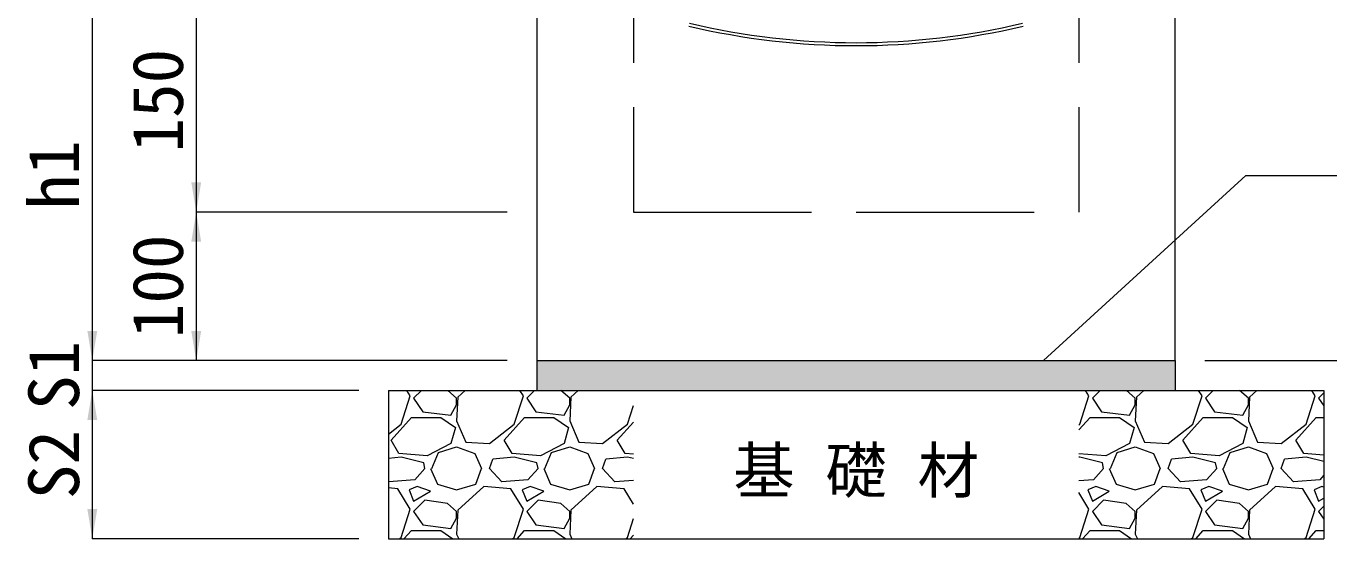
# Model space of a CAD drawing. Units: millimetres at full size, sheet at 1:20. Extents: x 62447 to 85128, y -7246 to 532.
# Drawn here: x 74002 to 74880, y -3680 to -3335 of the extents above; entities that cross this region are included whole.
import ezdxf
from ezdxf.enums import TextEntityAlignment as Align

# ---------------------------------------------------------------- set-up
doc = ezdxf.new("R2010")
doc.units = ezdxf.units.MM
doc.header["$LTSCALE"] = 20
doc.linetypes.add('DASHED', pattern=[7.5, 6, -1.5])
for name, color, linetype, lineweight in [('ハッチング', 7, 'Continuous', 5), ('基礎', 3, 'Continuous', 13), ('寸法線', 7, 'Continuous', 9), ('引出線', 4, 'Continuous', 9), ('集水桝', 1, 'Continuous', 5)]:
    doc.layers.add(name, color=color, linetype=linetype, lineweight=lineweight)
doc.layers.add('文字', color=7, linetype='Continuous')
doc.styles.add('ＭＳ ゴシック', font='')
doc.styles.get('ＭＳ ゴシック').set_extended_font_data('MS Gothic')

# ---------------------------------------------------------------- blocks, each defined once
blk = doc.blocks.new('filled_arrow')
at = {"color": 0, "linetype": 'Continuous', "lineweight": -2}
blk.add_solid([(7.5, 1.25), (0, 0), (7.5, -1.25)], dxfattribs=at)

msp = doc.modelspace()

# ---------------------------------------------------------------- hatches: boundary and pattern name
at = {"layer": 'ハッチング'}
msp.add_hatch(color=256, dxfattribs=at).paths.add_polyline_path([(74346.33, -3559.75), (74346.33, -3579.75), (74776.33, -3579.75), (74776.33, -3559.75)])

# ---------------------------------------------------------------- linework, layer by layer
for p, q in [((74260.97, -3583.5), (74258.68, -3579.75)), ((74268.52, -3579.75), (74263.26, -3585.02)), ((74292.21, -3585.02), (74286.19, -3579.75)), ((74297.91, -3579.75), (74292.97, -3584.26)), ((74337.17, -3583.5), (74334.88, -3579.75)), ((74344.72, -3579.75), (74339.46, -3585.02)), ((74368.41, -3585.02), (74362.39, -3579.75)), ((74374.11, -3579.75), (74369.17, -3584.26)), ((74411.33, -3580.17), (74411.08, -3579.75)), ((74718.17, -3583.5), (74715.88, -3579.75)), ((74725.72, -3579.75), (74720.46, -3585.02)), ((74749.41, -3585.02), (74743.39, -3579.75)), ((74755.11, -3579.75), (74750.17, -3584.26)), ((74794.37, -3583.5), (74792.08, -3579.75)), ((74801.92, -3579.75), (74796.66, -3585.02)), ((74825.61, -3585.02), (74819.59, -3579.75)), ((74831.31, -3579.75), (74826.37, -3584.26)), ((74870.57, -3583.5), (74868.28, -3579.75)), ((74254.87, -3602.55), (74260.97, -3583.5)), ((74263.26, -3585.02), (74269.35, -3594.17)), ((74288.4, -3596.45), (74292.21, -3589.59)), ((74292.97, -3584.26), (74292.21, -3600.26)), ((74292.21, -3589.59), (74292.21, -3585.02)), ((74331.07, -3602.55), (74337.17, -3583.5)), ((74339.46, -3585.02), (74345.55, -3594.17)), ((74364.6, -3596.45), (74368.41, -3589.59)), ((74369.17, -3584.26), (74368.41, -3600.26)), ((74368.41, -3589.59), (74368.41, -3585.02)), ((74712.07, -3602.55), (74718.17, -3583.5)), ((74720.46, -3585.02), (74726.55, -3594.17)), ((74745.6, -3596.45), (74749.41, -3589.59)), ((74750.17, -3584.26), (74749.41, -3600.26)), ((74749.41, -3589.59), (74749.41, -3585.02)), ((74788.27, -3602.55), (74794.37, -3583.5)), ((74796.66, -3585.02), (74802.75, -3594.17)), ((74821.8, -3596.45), (74825.61, -3589.59)), ((74826.37, -3584.26), (74825.61, -3600.26)), ((74825.61, -3589.59), (74825.61, -3585.02)), ((74864.47, -3602.55), (74870.57, -3583.5)), ((74876.33, -3581.54), (74872.86, -3585.02)), ((74872.86, -3585.02), (74876.33, -3590.24)), ((74248.02, -3613.22), (74261.73, -3597.98)), ((74261.73, -3597.98), (74281.54, -3597.98)), ((74269.35, -3594.17), (74288.4, -3596.45)), ((74281.54, -3597.98), (74291.45, -3604.83)), ((74324.22, -3613.22), (74337.93, -3597.98)), ((74337.93, -3597.98), (74357.74, -3597.98)), ((74345.55, -3594.17), (74364.6, -3596.45)), ((74357.74, -3597.98), (74367.65, -3604.83)), ((74407.27, -3602.55), (74411.33, -3589.86)), ((74711.33, -3606.42), (74718.93, -3597.98)), ((74718.93, -3597.98), (74738.74, -3597.98)), ((74726.55, -3594.17), (74745.6, -3596.45)), ((74738.74, -3597.98), (74748.65, -3604.83)), ((74781.42, -3613.22), (74795.13, -3597.98)), ((74795.13, -3597.98), (74814.94, -3597.98)), ((74802.75, -3594.17), (74821.8, -3596.45)), ((74814.94, -3597.98), (74824.85, -3604.83)), ((74857.62, -3613.22), (74871.33, -3597.98)), ((74871.33, -3597.98), (74876.33, -3597.98)), ((74246.33, -3609.15), (74254.87, -3602.55)), ((74291.45, -3604.83), (74288.4, -3615.5)), ((74292.21, -3600.26), (74298.31, -3614.74)), ((74314.31, -3615.5), (74331.07, -3602.55)), ((74367.65, -3604.83), (74364.6, -3615.5)), ((74368.41, -3600.26), (74374.51, -3614.74)), ((74390.51, -3615.5), (74407.27, -3602.55)), ((74400.42, -3613.22), (74411.33, -3601.08)), ((74711.33, -3603.12), (74712.07, -3602.55)), ((74748.65, -3604.83), (74745.6, -3615.5)), ((74749.41, -3600.26), (74755.51, -3614.74)), ((74771.51, -3615.5), (74788.27, -3602.55)), ((74824.85, -3604.83), (74821.8, -3615.5)), ((74825.61, -3600.26), (74831.71, -3614.74)), ((74847.71, -3615.5), (74864.47, -3602.55)), ((74253.35, -3622.36), (74248.02, -3613.22)), ((74288.4, -3615.5), (74272.4, -3623.88)), ((74298.31, -3614.74), (74314.31, -3615.5)), ((74329.55, -3622.36), (74324.22, -3613.22)), ((74364.6, -3615.5), (74348.6, -3623.88)), ((74374.51, -3614.74), (74390.51, -3615.5)), ((74405.75, -3622.36), (74400.42, -3613.22)), ((74745.6, -3615.5), (74729.6, -3623.88)), ((74755.51, -3614.74), (74771.51, -3615.5)), ((74786.75, -3622.36), (74781.42, -3613.22)), ((74821.8, -3615.5), (74805.8, -3623.88)), ((74831.71, -3614.74), (74847.71, -3615.5)), ((74862.95, -3622.36), (74857.62, -3613.22)), ((74254.87, -3624.65), (74246.33, -3625.54)), ((74272.4, -3623.88), (74253.35, -3622.36)), ((74270.11, -3628.46), (74254.87, -3624.65)), ((74275.45, -3632.27), (74280.02, -3621.6)), ((74280.02, -3621.6), (74292.21, -3617.79)), ((74292.21, -3617.79), (74304.4, -3622.36)), ((74304.4, -3622.36), (74308.98, -3632.27)), ((74331.07, -3624.65), (74316.6, -3626.17)), ((74348.6, -3623.88), (74329.55, -3622.36)), ((74346.31, -3628.46), (74331.07, -3624.65)), ((74351.65, -3632.27), (74356.22, -3621.6)), ((74356.22, -3621.6), (74368.41, -3617.79)), ((74368.41, -3617.79), (74380.6, -3622.36)), ((74380.6, -3622.36), (74385.18, -3632.27)), ((74407.27, -3624.65), (74392.8, -3626.17)), ((74411.33, -3622.81), (74405.75, -3622.36)), ((74411.33, -3625.66), (74407.27, -3624.65)), ((74729.6, -3623.88), (74711.33, -3622.42)), ((74712.07, -3624.65), (74711.33, -3624.72)), ((74727.31, -3628.46), (74712.07, -3624.65)), ((74732.65, -3632.27), (74737.22, -3621.6)), ((74737.22, -3621.6), (74749.41, -3617.79)), ((74749.41, -3617.79), (74761.6, -3622.36)), ((74761.6, -3622.36), (74766.18, -3632.27)), ((74788.27, -3624.65), (74773.8, -3626.17)), ((74805.8, -3623.88), (74786.75, -3622.36)), ((74803.51, -3628.46), (74788.27, -3624.65)), ((74808.85, -3632.27), (74813.42, -3621.6)), ((74813.42, -3621.6), (74825.61, -3617.79)), ((74825.61, -3617.79), (74837.8, -3622.36)), ((74837.8, -3622.36), (74842.38, -3632.27)), ((74864.47, -3624.65), (74850, -3626.17)), ((74876.33, -3623.43), (74862.95, -3622.36)), ((74876.33, -3627.61), (74864.47, -3624.65)), ((74270.88, -3632.27), (74264.02, -3639.89)), ((74270.88, -3632.27), (74270.11, -3628.46)), ((74274.69, -3632.27), (74279.26, -3642.93)), ((74305.17, -3642.93), (74308.98, -3632.27)), ((74314.31, -3632.27), (74316.6, -3626.17)), ((74322.69, -3641.41), (74314.31, -3632.27)), ((74347.08, -3632.27), (74340.22, -3639.89)), ((74347.08, -3632.27), (74346.31, -3628.46)), ((74350.89, -3632.27), (74355.46, -3642.93)), ((74381.37, -3642.93), (74385.18, -3632.27)), ((74390.51, -3632.27), (74392.8, -3626.17)), ((74398.89, -3641.41), (74390.51, -3632.27)), ((74728.08, -3632.27), (74721.22, -3639.89)), ((74728.08, -3632.27), (74727.31, -3628.46)), ((74731.89, -3632.27), (74736.46, -3642.93)), ((74762.37, -3642.93), (74766.18, -3632.27)), ((74771.51, -3632.27), (74773.8, -3626.17)), ((74779.89, -3641.41), (74771.51, -3632.27)), ((74804.28, -3632.27), (74797.42, -3639.89)), ((74804.28, -3632.27), (74803.51, -3628.46)), ((74808.09, -3632.27), (74812.66, -3642.93)), ((74838.57, -3642.93), (74842.38, -3632.27)), ((74847.71, -3632.27), (74850, -3626.17)), ((74856.09, -3641.41), (74847.71, -3632.27)), ((74246.49, -3641.41), (74246.33, -3641.24)), ((74264.02, -3639.89), (74246.49, -3641.41)), ((74340.22, -3639.89), (74322.69, -3641.41)), ((74411.33, -3640.33), (74398.89, -3641.41)), ((74721.22, -3639.89), (74711.33, -3640.75)), ((74797.42, -3639.89), (74779.89, -3641.41)), ((74873.62, -3639.89), (74856.09, -3641.41)), ((74876.33, -3636.87), (74873.62, -3639.89)), ((74252.59, -3645.98), (74246.33, -3645.46)), ((74260.97, -3659.7), (74252.59, -3645.98)), ((74265.54, -3644.46), (74260.21, -3646.74)), ((74260.21, -3646.74), (74263.26, -3654.36)), ((74263.26, -3654.36), (74274.69, -3647.51)), ((74274.69, -3647.51), (74265.54, -3644.46)), ((74279.26, -3642.93), (74292.21, -3646.74)), ((74292.21, -3646.74), (74305.17, -3642.93)), ((74310.5, -3644.46), (74292.97, -3660.46)), ((74328.79, -3645.98), (74310.5, -3644.46)), ((74337.17, -3659.7), (74328.79, -3645.98)), ((74341.74, -3644.46), (74336.41, -3646.74)), ((74336.41, -3646.74), (74339.46, -3654.36)), ((74339.46, -3654.36), (74350.89, -3647.51)), ((74350.89, -3647.51), (74341.74, -3644.46)), ((74355.46, -3642.93), (74368.41, -3646.74)), ((74368.41, -3646.74), (74381.37, -3642.93)), ((74386.7, -3644.46), (74369.17, -3660.46)), ((74404.99, -3645.98), (74386.7, -3644.46)), ((74411.33, -3656.37), (74404.99, -3645.98)), ((74718.17, -3659.7), (74711.33, -3648.51)), ((74722.74, -3644.46), (74717.41, -3646.74)), ((74717.41, -3646.74), (74720.46, -3654.36)), ((74720.46, -3654.36), (74731.89, -3647.51)), ((74731.89, -3647.51), (74722.74, -3644.46)), ((74736.46, -3642.93), (74749.41, -3646.74)), ((74749.41, -3646.74), (74762.37, -3642.93)), ((74767.7, -3644.46), (74750.17, -3660.46)), ((74785.99, -3645.98), (74767.7, -3644.46)), ((74794.37, -3659.7), (74785.99, -3645.98)), ((74798.94, -3644.46), (74793.61, -3646.74)), ((74793.61, -3646.74), (74796.66, -3654.36)), ((74796.66, -3654.36), (74808.09, -3647.51)), ((74808.09, -3647.51), (74798.94, -3644.46)), ((74812.66, -3642.93), (74825.61, -3646.74)), ((74825.61, -3646.74), (74838.57, -3642.93)), ((74843.9, -3644.46), (74826.37, -3660.46)), ((74862.19, -3645.98), (74843.9, -3644.46)), ((74870.57, -3659.7), (74862.19, -3645.98)), ((74875.14, -3644.46), (74869.81, -3646.74)), ((74869.81, -3646.74), (74872.86, -3654.36)), ((74876.33, -3644.86), (74875.14, -3644.46)), ((74254.87, -3678.75), (74260.97, -3659.7)), ((74270.88, -3653.6), (74263.26, -3661.22)), ((74286.12, -3655.89), (74270.88, -3653.6)), ((74292.21, -3661.22), (74286.12, -3655.89)), ((74331.07, -3678.75), (74337.17, -3659.7)), ((74347.08, -3653.6), (74339.46, -3661.22)), ((74362.32, -3655.89), (74347.08, -3653.6)), ((74368.41, -3661.22), (74362.32, -3655.89)), ((74712.07, -3678.75), (74718.17, -3659.7)), ((74728.08, -3653.6), (74720.46, -3661.22)), ((74743.32, -3655.89), (74728.08, -3653.6)), ((74749.41, -3661.22), (74743.32, -3655.89)), ((74788.27, -3678.75), (74794.37, -3659.7)), ((74804.28, -3653.6), (74796.66, -3661.22)), ((74819.52, -3655.89), (74804.28, -3653.6)), ((74825.61, -3661.22), (74819.52, -3655.89)), ((74864.47, -3678.75), (74870.57, -3659.7)), ((74872.86, -3654.36), (74876.33, -3652.28)), ((74876.33, -3657.74), (74872.86, -3661.22)), ((74263.26, -3661.22), (74269.35, -3670.37)), ((74288.4, -3672.65), (74292.21, -3665.79)), ((74292.97, -3660.46), (74292.21, -3676.46)), ((74292.21, -3665.79), (74292.21, -3661.22)), ((74339.46, -3661.22), (74345.55, -3670.37)), ((74364.6, -3672.65), (74368.41, -3665.79)), ((74369.17, -3660.46), (74368.41, -3676.46)), ((74368.41, -3665.79), (74368.41, -3661.22)), ((74407.27, -3678.75), (74411.33, -3666.06)), ((74720.46, -3661.22), (74726.55, -3670.37)), ((74745.6, -3672.65), (74749.41, -3665.79)), ((74750.17, -3660.46), (74749.41, -3676.46)), ((74749.41, -3665.79), (74749.41, -3661.22)), ((74796.66, -3661.22), (74802.75, -3670.37)), ((74821.8, -3672.65), (74825.61, -3665.79)), ((74826.37, -3660.46), (74825.61, -3676.46)), ((74825.61, -3665.79), (74825.61, -3661.22)), ((74872.86, -3661.22), (74876.33, -3666.44)), ((74256.71, -3679.75), (74261.73, -3674.18)), ((74261.73, -3674.18), (74281.54, -3674.18)), ((74269.35, -3670.37), (74288.4, -3672.65)), ((74281.54, -3674.18), (74289.6, -3679.75)), ((74292.21, -3676.46), (74293.6, -3679.75)), ((74332.91, -3679.75), (74337.93, -3674.18)), ((74337.93, -3674.18), (74357.74, -3674.18)), ((74345.55, -3670.37), (74364.6, -3672.65)), ((74357.74, -3674.18), (74365.8, -3679.75)), ((74368.41, -3676.46), (74369.8, -3679.75)), ((74409.11, -3679.75), (74411.33, -3677.28)), ((74713.91, -3679.75), (74718.93, -3674.18)), ((74718.93, -3674.18), (74738.74, -3674.18)), ((74726.55, -3670.37), (74745.6, -3672.65)), ((74738.74, -3674.18), (74746.8, -3679.75)), ((74749.41, -3676.46), (74750.8, -3679.75)), ((74790.11, -3679.75), (74795.13, -3674.18)), ((74795.13, -3674.18), (74814.94, -3674.18)), ((74802.75, -3670.37), (74821.8, -3672.65)), ((74814.94, -3674.18), (74823, -3679.75)), ((74825.61, -3676.46), (74827, -3679.75)), ((74866.31, -3679.75), (74871.33, -3674.18)), ((74871.33, -3674.18), (74876.33, -3674.18)), ((74253.57, -3679.75), (74254.87, -3678.75)), ((74329.77, -3679.75), (74331.07, -3678.75)), ((74405.97, -3679.75), (74407.27, -3678.75)), ((74711.33, -3679.32), (74712.07, -3678.75)), ((74786.97, -3679.75), (74788.27, -3678.75)), ((74863.17, -3679.75), (74864.47, -3678.75))]:
    msp.add_line(p, q, dxfattribs=at)
at = {"layer": '基礎'}
for p, q in [((74346.33, -3559.75), (74346.33, -3579.75)), ((74776.33, -3559.75), (74776.33, -3579.75)), ((74246.33, -3579.75), (74876.33, -3579.75)), ((74246.33, -3579.75), (74246.33, -3679.75)), ((74876.33, -3579.75), (74876.33, -3679.75)), ((74246.33, -3679.75), (74876.33, -3679.75))]:
    msp.add_line(p, q, dxfattribs=at)
at = {"layer": '寸法線'}
for p, q in [((74046.77, -3309.76), (74046.77, -3559.75)), ((74116.77, -3309.76), (74116.77, -3459.75)), ((74116.77, -3459.75), (74116.77, -3559.75)), ((74326.33, -3459.75), (74116.77, -3459.75)), ((74326.33, -3459.75), (74116.77, -3459.75)), ((74046.77, -3519.75), (74046.77, -3619.75)), ((74326.33, -3559.75), (74046.77, -3559.75)), ((74326.33, -3559.75), (74046.77, -3559.75)), ((74326.33, -3559.75), (74116.77, -3559.75)), ((74796.33, -3559.75), (74936.71, -3559.75)), ((74796.33, -3559.75), (75006.71, -3559.75)), ((74226.33, -3579.75), (74046.77, -3579.75)), ((74046.77, -3579.75), (74046.77, -3679.75)), ((74226.33, -3579.75), (74046.77, -3579.75)), ((74226.33, -3679.75), (74046.77, -3679.75))]:
    msp.add_line(p, q, dxfattribs=at)
at = {"layer": '引出線'}
msp.add_lwpolyline([(74687.5, -3559.75), (74823.77, -3435.14), (75043.77, -3435.14), (75391.08, -3435.14)], dxfattribs=at)
at = {"layer": '集水桝', "lineweight": 13}
for p, q in [((74346.33, -3009.76), (74346.33, -3559.75)), ((74776.33, -3559.75), (74776.33, -3009.76)), ((74346.33, -3559.75), (74776.33, -3559.75))]:
    msp.add_line(p, q, dxfattribs=at)
at = {"layer": '集水桝', "linetype": 'DASHED', "lineweight": 15}
for p, q in [((74411.33, -3239.23), (74411.33, -3459.75)), ((74711.33, -3239.23), (74711.33, -3459.75)), ((74411.33, -3459.75), (74711.33, -3459.75))]:
    msp.add_line(p, q, dxfattribs=at)
at = {"layer": '集水桝', "color": 112}
for radius in [488, 486]:
    msp.add_arc((74561.33, -2859.76), radius, 256.6577, 283.34224, dxfattribs=at)

# ---------------------------------------------------------------- block references
at = {"layer": '寸法線', "xscale": 2.67, "yscale": 2.67}
for p, rotation in [((74116.77, -3459.75), 90), ((74116.77, -3459.75), 270), ((74046.77, -3559.75), 90), ((74046.77, -3559.75), 90), ((74116.77, -3559.75), 90), ((74046.77, -3579.75), 270), ((74046.77, -3579.75), 270), ((74046.77, -3679.75), 90)]:
    msp.add_blockref('filled_arrow', p, dxfattribs=dict(at, rotation=rotation))
at = {"layer": '引出線', "xscale": 0.133, "yscale": 0.133, "rotation": 42.4}
msp.add_blockref('filled_arrow', (74687.5, -3559.75), dxfattribs=at)

# ---------------------------------------------------------------- texts
at = {"layer": '寸法線', "style": 'ＭＳ ゴシック'}
for s, p in [('150', (74090.77, -3384.76)), ('h1', (74020.77, -3434.76)), ('100', (74090.77, -3509.75)), ('S1', (74020.77, -3569.75)), ('S2', (74020.77, -3629.75))]:
    msp.add_text(s, height=34.18, rotation=90, dxfattribs=at).set_placement(p, align=Align.MIDDLE_CENTER)
at = {"layer": '文字', "style": 'ＭＳ ゴシック'}
msp.add_text('基 礎 材', height=30.38, dxfattribs=at).set_placement((74561.33, -3633.6), align=Align.MIDDLE_CENTER)

doc.saveas('drawing.dxf')
